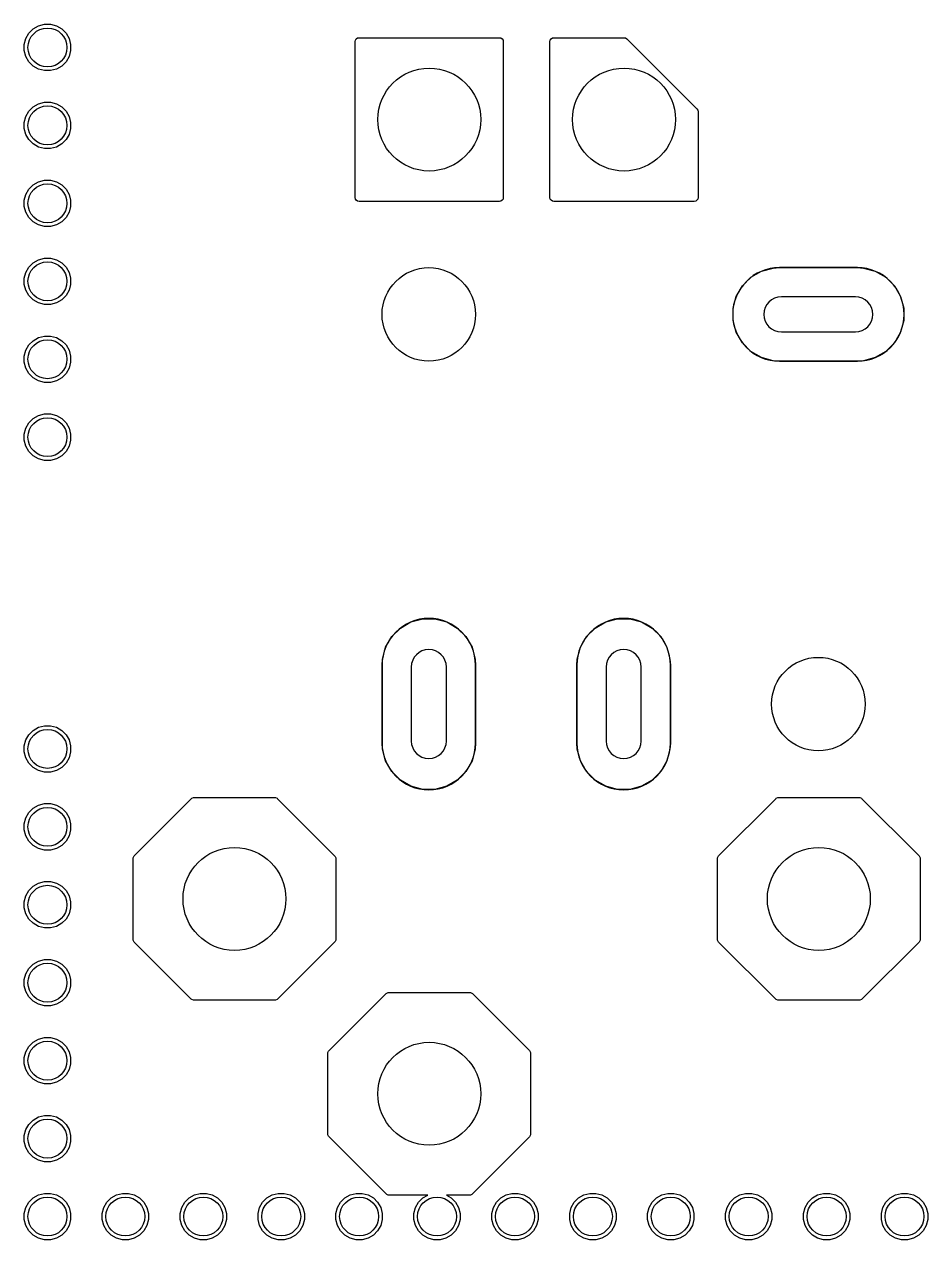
# Model space of a CAD drawing. Header units: inches. Extents: x 0.74 to 7.47, y -5.09 to -0.82.
# Drawn here: x 3.142 to 3.598, y -1.432 to -0.818 of the extents above; entities that cross this region are included whole.
import ezdxf

# ---------------------------------------------------------------- set-up
doc = ezdxf.new("R2010")
doc.units = ezdxf.units.IN
doc.header["$MEASUREMENT"] = 0
doc.layers.add('BLACK', color=250, linetype='CONTINUOUS')

msp = doc.modelspace()

# ---------------------------------------------------------------- linework, layer by layer
at = {"layer": 'BLACK', "linetype": 'CONTINUOUS'}
for p, q in [((3.14263, -0.8252), (3.14417, -0.82253)), ((3.14417, -0.82253), (3.14635, -0.82035)), ((3.14635, -0.82035), (3.14902, -0.81881)), ((3.14902, -0.81881), (3.152, -0.81801)), ((3.152, -0.81801), (3.15508, -0.81801)), ((3.15508, -0.81801), (3.15806, -0.81881)), ((3.15806, -0.81881), (3.16073, -0.82035)), ((3.16073, -0.82035), (3.16291, -0.82253)), ((3.16291, -0.82253), (3.16446, -0.8252)), ((3.14183, -0.82818), (3.14263, -0.8252)), ((3.14183, -0.83127), (3.14183, -0.82818)), ((3.16446, -0.8252), (3.16525, -0.82818)), ((3.16525, -0.82818), (3.16525, -0.83127)), ((3.30902, -0.82677), (3.30918, -0.82601)), ((3.30902, -0.90551), (3.30902, -0.82677)), ((3.30918, -0.82601), (3.30961, -0.82536)), ((3.30961, -0.82536), (3.31026, -0.82492)), ((3.31026, -0.82492), (3.31102, -0.82477)), ((3.31102, -0.82477), (3.38189, -0.82477)), ((3.38189, -0.82477), (3.38266, -0.82492)), ((3.38266, -0.82492), (3.3833, -0.82536)), ((3.3833, -0.82536), (3.38374, -0.82601)), ((3.38374, -0.82601), (3.38389, -0.82677)), ((3.38389, -0.82677), (3.38389, -0.90551)), ((3.40745, -0.82677), (3.4076, -0.82601)), ((3.40745, -0.90551), (3.40745, -0.82677)), ((3.4076, -0.82601), (3.40803, -0.82536)), ((3.40803, -0.82536), (3.40868, -0.82492)), ((3.40868, -0.82492), (3.40945, -0.82477)), ((3.40945, -0.82477), (3.44488, -0.82477)), ((3.44488, -0.82477), (3.44565, -0.82492)), ((3.44565, -0.82492), (3.4463, -0.82536)), ((3.4463, -0.82536), (3.48173, -0.86079)), ((3.14263, -0.83424), (3.14183, -0.83127)), ((3.14417, -0.83691), (3.14263, -0.83424)), ((3.16446, -0.83424), (3.16291, -0.83691)), ((3.16525, -0.83127), (3.16446, -0.83424)), ((3.14635, -0.83909), (3.14417, -0.83691)), ((3.14902, -0.84064), (3.14635, -0.83909)), ((3.152, -0.84143), (3.14902, -0.84064)), ((3.15806, -0.84064), (3.15508, -0.84143)), ((3.16073, -0.83909), (3.15806, -0.84064)), ((3.16291, -0.83691), (3.16073, -0.83909)), ((3.15508, -0.84143), (3.152, -0.84143)), ((3.14635, -0.85972), (3.14902, -0.85818)), ((3.14902, -0.85818), (3.152, -0.85738)), ((3.152, -0.85738), (3.15508, -0.85738)), ((3.15508, -0.85738), (3.15806, -0.85818)), ((3.15806, -0.85818), (3.16073, -0.85972)), ((3.14183, -0.86755), (3.14263, -0.86457)), ((3.14263, -0.86457), (3.14417, -0.8619)), ((3.14417, -0.8619), (3.14635, -0.85972)), ((3.16073, -0.85972), (3.16291, -0.8619)), ((3.16291, -0.8619), (3.16446, -0.86457)), ((3.16446, -0.86457), (3.16525, -0.86755)), ((3.48173, -0.86079), (3.48216, -0.86144)), ((3.48216, -0.86144), (3.48231, -0.8622)), ((3.48231, -0.8622), (3.48231, -0.90551)), ((3.14183, -0.87064), (3.14183, -0.86755)), ((3.14263, -0.87361), (3.14183, -0.87064)), ((3.16525, -0.87064), (3.16446, -0.87361)), ((3.16525, -0.86755), (3.16525, -0.87064)), ((3.14417, -0.87628), (3.14263, -0.87361)), ((3.14635, -0.87846), (3.14417, -0.87628)), ((3.16291, -0.87628), (3.16073, -0.87846)), ((3.16446, -0.87361), (3.16291, -0.87628)), ((3.14902, -0.88001), (3.14635, -0.87846)), ((3.152, -0.8808), (3.14902, -0.88001)), ((3.15508, -0.8808), (3.152, -0.8808)), ((3.15806, -0.88001), (3.15508, -0.8808)), ((3.16073, -0.87846), (3.15806, -0.88001)), ((3.14263, -0.90394), (3.14417, -0.90127)), ((3.14417, -0.90127), (3.14635, -0.89909)), ((3.14635, -0.89909), (3.14902, -0.89755)), ((3.14902, -0.89755), (3.152, -0.89675)), ((3.152, -0.89675), (3.15508, -0.89675)), ((3.15508, -0.89675), (3.15806, -0.89755)), ((3.15806, -0.89755), (3.16073, -0.89909)), ((3.16073, -0.89909), (3.16291, -0.90127)), ((3.16291, -0.90127), (3.16446, -0.90394)), ((3.14183, -0.90692), (3.14263, -0.90394)), ((3.14183, -0.91001), (3.14183, -0.90692)), ((3.16446, -0.90394), (3.16525, -0.90692)), ((3.16525, -0.90692), (3.16525, -0.91001)), ((3.30918, -0.90628), (3.30902, -0.90551)), ((3.30961, -0.90693), (3.30918, -0.90628)), ((3.31026, -0.90736), (3.30961, -0.90693)), ((3.31102, -0.90751), (3.31026, -0.90736)), ((3.38189, -0.90751), (3.31102, -0.90751)), ((3.38266, -0.90736), (3.38189, -0.90751)), ((3.3833, -0.90693), (3.38266, -0.90736)), ((3.38374, -0.90628), (3.3833, -0.90693)), ((3.38389, -0.90551), (3.38374, -0.90628)), ((3.4076, -0.90628), (3.40745, -0.90551)), ((3.40803, -0.90693), (3.4076, -0.90628)), ((3.40868, -0.90736), (3.40803, -0.90693)), ((3.40945, -0.90751), (3.40868, -0.90736)), ((3.48031, -0.90751), (3.40945, -0.90751)), ((3.48108, -0.90736), (3.48031, -0.90751)), ((3.48173, -0.90693), (3.48108, -0.90736)), ((3.48216, -0.90628), (3.48173, -0.90693)), ((3.48231, -0.90551), (3.48216, -0.90628)), ((3.14263, -0.91298), (3.14183, -0.91001)), ((3.14417, -0.91565), (3.14263, -0.91298)), ((3.16446, -0.91298), (3.16291, -0.91565)), ((3.16525, -0.91001), (3.16446, -0.91298)), ((3.14635, -0.91783), (3.14417, -0.91565)), ((3.14902, -0.91938), (3.14635, -0.91783)), ((3.152, -0.92017), (3.14902, -0.91938)), ((3.15508, -0.92017), (3.152, -0.92017)), ((3.15806, -0.91938), (3.15508, -0.92017)), ((3.16073, -0.91783), (3.15806, -0.91938)), ((3.16291, -0.91565), (3.16073, -0.91783)), ((3.14417, -0.94064), (3.14635, -0.93846)), ((3.14635, -0.93846), (3.14902, -0.93692)), ((3.14902, -0.93692), (3.152, -0.93612)), ((3.152, -0.93612), (3.15508, -0.93612)), ((3.15508, -0.93612), (3.15806, -0.93692)), ((3.15806, -0.93692), (3.16073, -0.93846)), ((3.16073, -0.93846), (3.16291, -0.94064)), ((3.14183, -0.94629), (3.14263, -0.94331)), ((3.14263, -0.94331), (3.14417, -0.94064)), ((3.16291, -0.94064), (3.16446, -0.94331)), ((3.16446, -0.94331), (3.16525, -0.94629)), ((3.50903, -0.94583), (3.51437, -0.94274)), ((3.51437, -0.94274), (3.52032, -0.94115)), ((3.52032, -0.94115), (3.52341, -0.94094)), ((3.52341, -0.94094), (3.56278, -0.94094)), ((3.56278, -0.94094), (3.52341, -0.94094)), ((3.56278, -0.94094), (3.56586, -0.94115)), ((3.56586, -0.94115), (3.57182, -0.94274)), ((3.57182, -0.94274), (3.57716, -0.94583)), ((3.14183, -0.94938), (3.14183, -0.94629)), ((3.14263, -0.95235), (3.14183, -0.94938)), ((3.16525, -0.94938), (3.16446, -0.95235)), ((3.16525, -0.94629), (3.16525, -0.94938)), ((3.50158, -0.95553), (3.50466, -0.95019)), ((3.50466, -0.95019), (3.50903, -0.94583)), ((3.57716, -0.94583), (3.58152, -0.95019)), ((3.58152, -0.95019), (3.5846, -0.95553)), ((3.14417, -0.95502), (3.14263, -0.95235)), ((3.14635, -0.9572), (3.14417, -0.95502)), ((3.14902, -0.95875), (3.14635, -0.9572)), ((3.16073, -0.9572), (3.15806, -0.95875)), ((3.16291, -0.95502), (3.16073, -0.9572)), ((3.16446, -0.95235), (3.16291, -0.95502)), ((3.49999, -0.96148), (3.50158, -0.95553)), ((3.5846, -0.95553), (3.5862, -0.96148)), ((3.152, -0.95954), (3.14902, -0.95875)), ((3.15508, -0.95954), (3.152, -0.95954)), ((3.15806, -0.95875), (3.15508, -0.95954)), ((3.49999, -0.96765), (3.49999, -0.96148)), ((3.5862, -0.96148), (3.5862, -0.96765)), ((3.50158, -0.97361), (3.49999, -0.96765)), ((3.5862, -0.96765), (3.5846, -0.97361)), ((3.14902, -0.97629), (3.152, -0.97549)), ((3.152, -0.97549), (3.15508, -0.97549)), ((3.15508, -0.97549), (3.15806, -0.97629)), ((3.50466, -0.97895), (3.50158, -0.97361)), ((3.5846, -0.97361), (3.58152, -0.97895)), ((3.14263, -0.98268), (3.14417, -0.98001)), ((3.14417, -0.98001), (3.14635, -0.97783)), ((3.14635, -0.97783), (3.14902, -0.97629)), ((3.15806, -0.97629), (3.16073, -0.97783)), ((3.16073, -0.97783), (3.16291, -0.98001)), ((3.16291, -0.98001), (3.16446, -0.98268)), ((3.50903, -0.98331), (3.50466, -0.97895)), ((3.58152, -0.97895), (3.57716, -0.98331)), ((3.14183, -0.98566), (3.14263, -0.98268)), ((3.14183, -0.98875), (3.14183, -0.98566)), ((3.16446, -0.98268), (3.16525, -0.98566)), ((3.16525, -0.98566), (3.16525, -0.98875)), ((3.51437, -0.98639), (3.50903, -0.98331)), ((3.52032, -0.98799), (3.51437, -0.98639)), ((3.52341, -0.98819), (3.52032, -0.98799)), ((3.56278, -0.98819), (3.52341, -0.98819)), ((3.52341, -0.98819), (3.56278, -0.98819)), ((3.56586, -0.98799), (3.56278, -0.98819)), ((3.57182, -0.98639), (3.56586, -0.98799)), ((3.57716, -0.98331), (3.57182, -0.98639)), ((3.14263, -0.99172), (3.14183, -0.98875)), ((3.14417, -0.99439), (3.14263, -0.99172)), ((3.14635, -0.99658), (3.14417, -0.99439)), ((3.16291, -0.99439), (3.16073, -0.99658)), ((3.16446, -0.99172), (3.16291, -0.99439)), ((3.16525, -0.98875), (3.16446, -0.99172)), ((3.14902, -0.99812), (3.14635, -0.99658)), ((3.152, -0.99891), (3.14902, -0.99812)), ((3.15508, -0.99891), (3.152, -0.99891)), ((3.15806, -0.99812), (3.15508, -0.99891)), ((3.16073, -0.99658), (3.15806, -0.99812)), ((3.14417, -1.01938), (3.14635, -1.0172)), ((3.14635, -1.0172), (3.14902, -1.01566)), ((3.14902, -1.01566), (3.152, -1.01486)), ((3.152, -1.01486), (3.15508, -1.01486)), ((3.15508, -1.01486), (3.15806, -1.01566)), ((3.15806, -1.01566), (3.16073, -1.0172)), ((3.16073, -1.0172), (3.16291, -1.01938)), ((3.14183, -1.02503), (3.14263, -1.02205)), ((3.14183, -1.02812), (3.14183, -1.02503)), ((3.14263, -1.02205), (3.14417, -1.01938)), ((3.16291, -1.01938), (3.16446, -1.02205)), ((3.16446, -1.02205), (3.16525, -1.02503)), ((3.16525, -1.02503), (3.16525, -1.02812)), ((3.14263, -1.03109), (3.14183, -1.02812)), ((3.14417, -1.03376), (3.14263, -1.03109)), ((3.16446, -1.03109), (3.16291, -1.03376)), ((3.16525, -1.02812), (3.16446, -1.03109)), ((3.14635, -1.03595), (3.14417, -1.03376)), ((3.14902, -1.03749), (3.14635, -1.03595)), ((3.152, -1.03828), (3.14902, -1.03749)), ((3.15806, -1.03749), (3.15508, -1.03828)), ((3.16073, -1.03595), (3.15806, -1.03749)), ((3.16291, -1.03376), (3.16073, -1.03595)), ((3.15508, -1.03828), (3.152, -1.03828)), ((3.3275, -1.12735), (3.33186, -1.12299)), ((3.33186, -1.12299), (3.3372, -1.11991)), ((3.3372, -1.11991), (3.34316, -1.11831)), ((3.34316, -1.11831), (3.34932, -1.11831)), ((3.34932, -1.11831), (3.35528, -1.11991)), ((3.35528, -1.11991), (3.36062, -1.12299)), ((3.36062, -1.12299), (3.36498, -1.12735)), ((3.42592, -1.12735), (3.43029, -1.12299)), ((3.43029, -1.12299), (3.43563, -1.11991)), ((3.43563, -1.11991), (3.44158, -1.11831)), ((3.44158, -1.11831), (3.44775, -1.11831)), ((3.44775, -1.11831), (3.45371, -1.11991)), ((3.45371, -1.11991), (3.45905, -1.12299)), ((3.45905, -1.12299), (3.46341, -1.12735)), ((3.32442, -1.13269), (3.3275, -1.12735)), ((3.36498, -1.12735), (3.36806, -1.13269)), ((3.42284, -1.13269), (3.42592, -1.12735)), ((3.46341, -1.12735), (3.46649, -1.13269)), ((3.32282, -1.13865), (3.32442, -1.13269)), ((3.36806, -1.13269), (3.36966, -1.13865)), ((3.42125, -1.13865), (3.42284, -1.13269)), ((3.46649, -1.13269), (3.46809, -1.13865)), ((3.32262, -1.14173), (3.32282, -1.13865)), ((3.32262, -1.1811), (3.32262, -1.14173)), ((3.32262, -1.14173), (3.32262, -1.1811)), ((3.36966, -1.13865), (3.36986, -1.14173)), ((3.36986, -1.14173), (3.36986, -1.1811)), ((3.36986, -1.1811), (3.36986, -1.14173)), ((3.42104, -1.14173), (3.42125, -1.13865)), ((3.42104, -1.1811), (3.42104, -1.14173)), ((3.42104, -1.14173), (3.42104, -1.1811)), ((3.46809, -1.13865), (3.46829, -1.14173)), ((3.46829, -1.14173), (3.46829, -1.1811)), ((3.46829, -1.1811), (3.46829, -1.14173)), ((3.14902, -1.17314), (3.152, -1.17235)), ((3.152, -1.17235), (3.15508, -1.17235)), ((3.15508, -1.17235), (3.15806, -1.17314)), ((3.14263, -1.17954), (3.14417, -1.17687)), ((3.14417, -1.17687), (3.14635, -1.17468)), ((3.14635, -1.17468), (3.14902, -1.17314)), ((3.15806, -1.17314), (3.16073, -1.17468)), ((3.16073, -1.17468), (3.16291, -1.17687)), ((3.16291, -1.17687), (3.16446, -1.17954)), ((3.14183, -1.18251), (3.14263, -1.17954)), ((3.14183, -1.1856), (3.14183, -1.18251)), ((3.16446, -1.17954), (3.16525, -1.18251)), ((3.16525, -1.18251), (3.16525, -1.1856)), ((3.32282, -1.18419), (3.32262, -1.1811)), ((3.32442, -1.19014), (3.32282, -1.18419)), ((3.36966, -1.18419), (3.36806, -1.19014)), ((3.36986, -1.1811), (3.36966, -1.18419)), ((3.42125, -1.18419), (3.42104, -1.1811)), ((3.42284, -1.19014), (3.42125, -1.18419)), ((3.46809, -1.18419), (3.46649, -1.19014)), ((3.46829, -1.1811), (3.46809, -1.18419)), ((3.14263, -1.18857), (3.14183, -1.1856)), ((3.14417, -1.19125), (3.14263, -1.18857)), ((3.16446, -1.18857), (3.16291, -1.19125)), ((3.16525, -1.1856), (3.16446, -1.18857)), ((3.3275, -1.19548), (3.32442, -1.19014)), ((3.36806, -1.19014), (3.36498, -1.19548)), ((3.42592, -1.19548), (3.42284, -1.19014)), ((3.46649, -1.19014), (3.46341, -1.19548)), ((3.14635, -1.19343), (3.14417, -1.19125)), ((3.14902, -1.19497), (3.14635, -1.19343)), ((3.152, -1.19577), (3.14902, -1.19497)), ((3.15508, -1.19577), (3.152, -1.19577)), ((3.15806, -1.19497), (3.15508, -1.19577)), ((3.16073, -1.19343), (3.15806, -1.19497)), ((3.16291, -1.19125), (3.16073, -1.19343)), ((3.33186, -1.19984), (3.3275, -1.19548)), ((3.36498, -1.19548), (3.36062, -1.19984)), ((3.43029, -1.19984), (3.42592, -1.19548)), ((3.46341, -1.19548), (3.45905, -1.19984)), ((3.3372, -1.20293), (3.33186, -1.19984)), ((3.34316, -1.20452), (3.3372, -1.20293)), ((3.35528, -1.20293), (3.34932, -1.20452)), ((3.36062, -1.19984), (3.35528, -1.20293)), ((3.43563, -1.20293), (3.43029, -1.19984)), ((3.44158, -1.20452), (3.43563, -1.20293)), ((3.45371, -1.20293), (3.44775, -1.20452)), ((3.45905, -1.19984), (3.45371, -1.20293)), ((3.1974, -1.23804), (3.22623, -1.20922)), ((3.22623, -1.20922), (3.22654, -1.20897)), ((3.22654, -1.20897), (3.22726, -1.20867)), ((3.22726, -1.20867), (3.22765, -1.20863)), ((3.22765, -1.20863), (3.26842, -1.20863)), ((3.26842, -1.20863), (3.26881, -1.20867)), ((3.26881, -1.20867), (3.26953, -1.20897)), ((3.26953, -1.20897), (3.26983, -1.20922)), ((3.26983, -1.20922), (3.29866, -1.23804)), ((3.34932, -1.20452), (3.34316, -1.20452)), ((3.44775, -1.20452), (3.44158, -1.20452)), ((3.49268, -1.23804), (3.52151, -1.20922)), ((3.52151, -1.20922), (3.52181, -1.20897)), ((3.52181, -1.20897), (3.52253, -1.20867)), ((3.52253, -1.20867), (3.52292, -1.20863)), ((3.52292, -1.20863), (3.56369, -1.20863)), ((3.56369, -1.20863), (3.56408, -1.20867)), ((3.56408, -1.20867), (3.5648, -1.20897)), ((3.5648, -1.20897), (3.56511, -1.20922)), ((3.56511, -1.20922), (3.59393, -1.23804)), ((3.14417, -1.21624), (3.14635, -1.21405)), ((3.14635, -1.21405), (3.14902, -1.21251)), ((3.14902, -1.21251), (3.152, -1.21172)), ((3.152, -1.21172), (3.15508, -1.21172)), ((3.15508, -1.21172), (3.15806, -1.21251)), ((3.15806, -1.21251), (3.16073, -1.21405)), ((3.16073, -1.21405), (3.16291, -1.21624)), ((3.14183, -1.22188), (3.14263, -1.21891)), ((3.14263, -1.21891), (3.14417, -1.21624)), ((3.16291, -1.21624), (3.16446, -1.21891)), ((3.16446, -1.21891), (3.16525, -1.22188)), ((3.14183, -1.22497), (3.14183, -1.22188)), ((3.14263, -1.22795), (3.14183, -1.22497)), ((3.16525, -1.22497), (3.16446, -1.22795)), ((3.16525, -1.22188), (3.16525, -1.22497)), ((3.14417, -1.23062), (3.14263, -1.22795)), ((3.14635, -1.2328), (3.14417, -1.23062)), ((3.14902, -1.23434), (3.14635, -1.2328)), ((3.16073, -1.2328), (3.15806, -1.23434)), ((3.16291, -1.23062), (3.16073, -1.2328)), ((3.16446, -1.22795), (3.16291, -1.23062)), ((3.152, -1.23514), (3.14902, -1.23434)), ((3.15508, -1.23514), (3.152, -1.23514)), ((3.15806, -1.23434), (3.15508, -1.23514)), ((3.19682, -1.23946), (3.19686, -1.23907)), ((3.19682, -1.28023), (3.19682, -1.23946)), ((3.19686, -1.23907), (3.19716, -1.23835)), ((3.19716, -1.23835), (3.1974, -1.23804)), ((3.29866, -1.23804), (3.29891, -1.23835)), ((3.29891, -1.23835), (3.29921, -1.23907)), ((3.29921, -1.23907), (3.29924, -1.23946)), ((3.29924, -1.23946), (3.29924, -1.28023)), ((3.49209, -1.23946), (3.49213, -1.23907)), ((3.49209, -1.28023), (3.49209, -1.23946)), ((3.49213, -1.23907), (3.49243, -1.23835)), ((3.49243, -1.23835), (3.49268, -1.23804)), ((3.59393, -1.23804), (3.59418, -1.23835)), ((3.59418, -1.23835), (3.59448, -1.23907)), ((3.59448, -1.23907), (3.59452, -1.23946)), ((3.59452, -1.23946), (3.59452, -1.28023)), ((3.14635, -1.25342), (3.14902, -1.25188)), ((3.14902, -1.25188), (3.152, -1.25109)), ((3.152, -1.25109), (3.15508, -1.25109)), ((3.15508, -1.25109), (3.15806, -1.25188)), ((3.15806, -1.25188), (3.16073, -1.25342)), ((3.14183, -1.26125), (3.14263, -1.25828)), ((3.14263, -1.25828), (3.14417, -1.25561)), ((3.14417, -1.25561), (3.14635, -1.25342)), ((3.16073, -1.25342), (3.16291, -1.25561)), ((3.16291, -1.25561), (3.16446, -1.25828)), ((3.16446, -1.25828), (3.16525, -1.26125)), ((3.14183, -1.26434), (3.14183, -1.26125)), ((3.14263, -1.26732), (3.14183, -1.26434)), ((3.16525, -1.26434), (3.16446, -1.26732)), ((3.16525, -1.26125), (3.16525, -1.26434)), ((3.14417, -1.26999), (3.14263, -1.26732)), ((3.14635, -1.27217), (3.14417, -1.26999)), ((3.16291, -1.26999), (3.16073, -1.27217)), ((3.16446, -1.26732), (3.16291, -1.26999)), ((3.14902, -1.27371), (3.14635, -1.27217)), ((3.152, -1.27451), (3.14902, -1.27371)), ((3.15508, -1.27451), (3.152, -1.27451)), ((3.15806, -1.27371), (3.15508, -1.27451)), ((3.16073, -1.27217), (3.15806, -1.27371)), ((3.19686, -1.28062), (3.19682, -1.28023)), ((3.19716, -1.28134), (3.19686, -1.28062)), ((3.1974, -1.28164), (3.19716, -1.28134)), ((3.22623, -1.31047), (3.1974, -1.28164)), ((3.29866, -1.28164), (3.26983, -1.31047)), ((3.29891, -1.28134), (3.29866, -1.28164)), ((3.29921, -1.28062), (3.29891, -1.28134)), ((3.29924, -1.28023), (3.29921, -1.28062)), ((3.49213, -1.28062), (3.49209, -1.28023)), ((3.49243, -1.28134), (3.49213, -1.28062)), ((3.49268, -1.28164), (3.49243, -1.28134)), ((3.52151, -1.31047), (3.49268, -1.28164)), ((3.59393, -1.28164), (3.56511, -1.31047)), ((3.59418, -1.28134), (3.59393, -1.28164)), ((3.59448, -1.28062), (3.59418, -1.28134)), ((3.59452, -1.28023), (3.59448, -1.28062)), ((3.14263, -1.29765), (3.14417, -1.29498)), ((3.14417, -1.29498), (3.14635, -1.2928)), ((3.14635, -1.2928), (3.14902, -1.29125)), ((3.14902, -1.29125), (3.152, -1.29046)), ((3.152, -1.29046), (3.15508, -1.29046)), ((3.15508, -1.29046), (3.15806, -1.29125)), ((3.15806, -1.29125), (3.16073, -1.2928)), ((3.16073, -1.2928), (3.16291, -1.29498)), ((3.16291, -1.29498), (3.16446, -1.29765)), ((3.14183, -1.30062), (3.14263, -1.29765)), ((3.14183, -1.30371), (3.14183, -1.30062)), ((3.16446, -1.29765), (3.16525, -1.30062)), ((3.16525, -1.30062), (3.16525, -1.30371)), ((3.14263, -1.30669), (3.14183, -1.30371)), ((3.14417, -1.30936), (3.14263, -1.30669)), ((3.16446, -1.30669), (3.16291, -1.30936)), ((3.16525, -1.30371), (3.16446, -1.30669)), ((3.29583, -1.33647), (3.32466, -1.30764)), ((3.32466, -1.30764), (3.32496, -1.30739)), ((3.32496, -1.30739), (3.32568, -1.30709)), ((3.32568, -1.30709), (3.32607, -1.30706)), ((3.32607, -1.30706), (3.36684, -1.30706)), ((3.36684, -1.30706), (3.36723, -1.30709)), ((3.36723, -1.30709), (3.36795, -1.30739)), ((3.36795, -1.30739), (3.36826, -1.30764)), ((3.36826, -1.30764), (3.39708, -1.33647)), ((3.14635, -1.31154), (3.14417, -1.30936)), ((3.14902, -1.31308), (3.14635, -1.31154)), ((3.152, -1.31388), (3.14902, -1.31308)), ((3.15508, -1.31388), (3.152, -1.31388)), ((3.15806, -1.31308), (3.15508, -1.31388)), ((3.16073, -1.31154), (3.15806, -1.31308)), ((3.16291, -1.30936), (3.16073, -1.31154)), ((3.22654, -1.31072), (3.22623, -1.31047)), ((3.22726, -1.31102), (3.22654, -1.31072)), ((3.22765, -1.31106), (3.22726, -1.31102)), ((3.26842, -1.31106), (3.22765, -1.31106)), ((3.26881, -1.31102), (3.26842, -1.31106)), ((3.26953, -1.31072), (3.26881, -1.31102)), ((3.26983, -1.31047), (3.26953, -1.31072)), ((3.52181, -1.31072), (3.52151, -1.31047)), ((3.52253, -1.31102), (3.52181, -1.31072)), ((3.52292, -1.31106), (3.52253, -1.31102)), ((3.56369, -1.31106), (3.52292, -1.31106)), ((3.56408, -1.31102), (3.56369, -1.31106)), ((3.5648, -1.31072), (3.56408, -1.31102)), ((3.56511, -1.31047), (3.5648, -1.31072)), ((3.14417, -1.33435), (3.14635, -1.33217)), ((3.14635, -1.33217), (3.14902, -1.33062)), ((3.14902, -1.33062), (3.152, -1.32983)), ((3.152, -1.32983), (3.15508, -1.32983)), ((3.15508, -1.32983), (3.15806, -1.33062)), ((3.15806, -1.33062), (3.16073, -1.33217)), ((3.16073, -1.33217), (3.16291, -1.33435)), ((3.14183, -1.33999), (3.14263, -1.33702)), ((3.14263, -1.33702), (3.14417, -1.33435)), ((3.16291, -1.33435), (3.16446, -1.33702)), ((3.16446, -1.33702), (3.16525, -1.33999)), ((3.29524, -1.33788), (3.29528, -1.33749)), ((3.29524, -1.37865), (3.29524, -1.33788)), ((3.29528, -1.33749), (3.29558, -1.33677)), ((3.29558, -1.33677), (3.29583, -1.33647)), ((3.39708, -1.33647), (3.39733, -1.33677)), ((3.39733, -1.33677), (3.39763, -1.33749)), ((3.39763, -1.33749), (3.39767, -1.33788)), ((3.39767, -1.33788), (3.39767, -1.37865)), ((3.14183, -1.34308), (3.14183, -1.33999)), ((3.14263, -1.34606), (3.14183, -1.34308)), ((3.16525, -1.34308), (3.16446, -1.34606)), ((3.16525, -1.33999), (3.16525, -1.34308)), ((3.14417, -1.34873), (3.14263, -1.34606)), ((3.14635, -1.35091), (3.14417, -1.34873)), ((3.16291, -1.34873), (3.16073, -1.35091)), ((3.16446, -1.34606), (3.16291, -1.34873)), ((3.14902, -1.35245), (3.14635, -1.35091)), ((3.152, -1.35325), (3.14902, -1.35245)), ((3.15508, -1.35325), (3.152, -1.35325)), ((3.15806, -1.35245), (3.15508, -1.35325)), ((3.16073, -1.35091), (3.15806, -1.35245)), ((3.14263, -1.37639), (3.14417, -1.37372)), ((3.14417, -1.37372), (3.14635, -1.37154)), ((3.14635, -1.37154), (3.14902, -1.36999)), ((3.14902, -1.36999), (3.152, -1.3692)), ((3.152, -1.3692), (3.15508, -1.3692)), ((3.15508, -1.3692), (3.15806, -1.36999)), ((3.15806, -1.36999), (3.16073, -1.37154)), ((3.16073, -1.37154), (3.16291, -1.37372)), ((3.16291, -1.37372), (3.16446, -1.37639)), ((3.14183, -1.37936), (3.14263, -1.37639)), ((3.14183, -1.38245), (3.14183, -1.37936)), ((3.16446, -1.37639), (3.16525, -1.37936)), ((3.16525, -1.37936), (3.16525, -1.38245)), ((3.29528, -1.37904), (3.29524, -1.37865)), ((3.29558, -1.37976), (3.29528, -1.37904)), ((3.29583, -1.38007), (3.29558, -1.37976)), ((3.32466, -1.40889), (3.29583, -1.38007)), ((3.39708, -1.38007), (3.36826, -1.40889)), ((3.39733, -1.37976), (3.39708, -1.38007)), ((3.39763, -1.37904), (3.39733, -1.37976)), ((3.39767, -1.37865), (3.39763, -1.37904)), ((3.14263, -1.38543), (3.14183, -1.38245)), ((3.14417, -1.3881), (3.14263, -1.38543)), ((3.16446, -1.38543), (3.16291, -1.3881)), ((3.16525, -1.38245), (3.16446, -1.38543)), ((3.14635, -1.39028), (3.14417, -1.3881)), ((3.14902, -1.39182), (3.14635, -1.39028)), ((3.152, -1.39262), (3.14902, -1.39182)), ((3.15508, -1.39262), (3.152, -1.39262)), ((3.15806, -1.39182), (3.15508, -1.39262)), ((3.16073, -1.39028), (3.15806, -1.39182)), ((3.16291, -1.3881), (3.16073, -1.39028)), ((3.14417, -1.41309), (3.14635, -1.41091)), ((3.14635, -1.41091), (3.14902, -1.40936)), ((3.14902, -1.40936), (3.152, -1.40857)), ((3.152, -1.40857), (3.15508, -1.40857)), ((3.15508, -1.40857), (3.15806, -1.40936)), ((3.15806, -1.40936), (3.16073, -1.41091)), ((3.16073, -1.41091), (3.16291, -1.41309)), ((3.18354, -1.41309), (3.18572, -1.41091)), ((3.18572, -1.41091), (3.18839, -1.40936)), ((3.18839, -1.40936), (3.19137, -1.40857)), ((3.19137, -1.40857), (3.19446, -1.40857)), ((3.19446, -1.40857), (3.19743, -1.40936)), ((3.19743, -1.40936), (3.2001, -1.41091)), ((3.2001, -1.41091), (3.20228, -1.41309)), ((3.22291, -1.41309), (3.22509, -1.41091)), ((3.22509, -1.41091), (3.22776, -1.40936)), ((3.22776, -1.40936), (3.23074, -1.40857)), ((3.23074, -1.40857), (3.23383, -1.40857)), ((3.23383, -1.40857), (3.2368, -1.40936)), ((3.2368, -1.40936), (3.23947, -1.41091)), ((3.23947, -1.41091), (3.24165, -1.41309)), ((3.26228, -1.41309), (3.26446, -1.41091)), ((3.26446, -1.41091), (3.26713, -1.40936)), ((3.26713, -1.40936), (3.27011, -1.40857)), ((3.27011, -1.40857), (3.2732, -1.40857)), ((3.2732, -1.40857), (3.27617, -1.40936)), ((3.27617, -1.40936), (3.27884, -1.41091)), ((3.27884, -1.41091), (3.28102, -1.41309)), ((3.30165, -1.41309), (3.30383, -1.41091)), ((3.30383, -1.41091), (3.3065, -1.40936)), ((3.3065, -1.40936), (3.30948, -1.40857)), ((3.30948, -1.40857), (3.31257, -1.40857)), ((3.31257, -1.40857), (3.31554, -1.40936)), ((3.31554, -1.40936), (3.31821, -1.41091)), ((3.31821, -1.41091), (3.32039, -1.41309)), ((3.32496, -1.40914), (3.32466, -1.40889)), ((3.32568, -1.40944), (3.32496, -1.40914)), ((3.32607, -1.40948), (3.32568, -1.40944)), ((3.34567, -1.40948), (3.32607, -1.40948)), ((3.34102, -1.41309), (3.3432, -1.41091)), ((3.3432, -1.41091), (3.34567, -1.40948)), ((3.36684, -1.40948), (3.35512, -1.40948)), ((3.35512, -1.40948), (3.35758, -1.41091)), ((3.35758, -1.41091), (3.35976, -1.41309)), ((3.36723, -1.40944), (3.36684, -1.40948)), ((3.36795, -1.40914), (3.36723, -1.40944)), ((3.36826, -1.40889), (3.36795, -1.40914)), ((3.38039, -1.41309), (3.38257, -1.41091)), ((3.38257, -1.41091), (3.38524, -1.40936)), ((3.38524, -1.40936), (3.38822, -1.40857)), ((3.38822, -1.40857), (3.39131, -1.40857)), ((3.39131, -1.40857), (3.39428, -1.40936)), ((3.39428, -1.40936), (3.39695, -1.41091)), ((3.39695, -1.41091), (3.39913, -1.41309)), ((3.41976, -1.41309), (3.42194, -1.41091)), ((3.42194, -1.41091), (3.42461, -1.40936)), ((3.42461, -1.40936), (3.42759, -1.40857)), ((3.42759, -1.40857), (3.43068, -1.40857)), ((3.43068, -1.40857), (3.43365, -1.40936)), ((3.43365, -1.40936), (3.43632, -1.41091)), ((3.43632, -1.41091), (3.4385, -1.41309)), ((3.45913, -1.41309), (3.46131, -1.41091)), ((3.46131, -1.41091), (3.46398, -1.40936)), ((3.46398, -1.40936), (3.46696, -1.40857)), ((3.46696, -1.40857), (3.47005, -1.40857)), ((3.47005, -1.40857), (3.47302, -1.40936)), ((3.47302, -1.40936), (3.47569, -1.41091)), ((3.47569, -1.41091), (3.47787, -1.41309)), ((3.4985, -1.41309), (3.50068, -1.41091)), ((3.50068, -1.41091), (3.50335, -1.40936)), ((3.50335, -1.40936), (3.50633, -1.40857)), ((3.50633, -1.40857), (3.50942, -1.40857)), ((3.50942, -1.40857), (3.51239, -1.40936)), ((3.51239, -1.40936), (3.51506, -1.41091)), ((3.51506, -1.41091), (3.51724, -1.41309)), ((3.53787, -1.41309), (3.54005, -1.41091)), ((3.54005, -1.41091), (3.54272, -1.40936)), ((3.54272, -1.40936), (3.5457, -1.40857)), ((3.5457, -1.40857), (3.54879, -1.40857)), ((3.54879, -1.40857), (3.55176, -1.40936)), ((3.55176, -1.40936), (3.55443, -1.41091)), ((3.55443, -1.41091), (3.55661, -1.41309)), ((3.57724, -1.41309), (3.57942, -1.41091)), ((3.57942, -1.41091), (3.58209, -1.40936)), ((3.58209, -1.40936), (3.58507, -1.40857)), ((3.58507, -1.40857), (3.58816, -1.40857)), ((3.58816, -1.40857), (3.59113, -1.40936)), ((3.59113, -1.40936), (3.5938, -1.41091)), ((3.5938, -1.41091), (3.59598, -1.41309)), ((3.14183, -1.41873), (3.14263, -1.41576)), ((3.14263, -1.41576), (3.14417, -1.41309)), ((3.16291, -1.41309), (3.16446, -1.41576)), ((3.16446, -1.41576), (3.16525, -1.41873)), ((3.1812, -1.41873), (3.182, -1.41576)), ((3.182, -1.41576), (3.18354, -1.41309)), ((3.20228, -1.41309), (3.20383, -1.41576)), ((3.20383, -1.41576), (3.20462, -1.41873)), ((3.22057, -1.41873), (3.22137, -1.41576)), ((3.22137, -1.41576), (3.22291, -1.41309)), ((3.24165, -1.41309), (3.2432, -1.41576)), ((3.2432, -1.41576), (3.24399, -1.41873)), ((3.25994, -1.41873), (3.26074, -1.41576)), ((3.26074, -1.41576), (3.26228, -1.41309)), ((3.28102, -1.41309), (3.28257, -1.41576)), ((3.28257, -1.41576), (3.28336, -1.41873)), ((3.29931, -1.41873), (3.30011, -1.41576)), ((3.30011, -1.41576), (3.30165, -1.41309)), ((3.32039, -1.41309), (3.32194, -1.41576)), ((3.32194, -1.41576), (3.32273, -1.41873)), ((3.33868, -1.41873), (3.33948, -1.41576)), ((3.33948, -1.41576), (3.34102, -1.41309)), ((3.35976, -1.41309), (3.36131, -1.41576)), ((3.36131, -1.41576), (3.3621, -1.41873)), ((3.37805, -1.41873), (3.37885, -1.41576)), ((3.37885, -1.41576), (3.38039, -1.41309)), ((3.39913, -1.41309), (3.40068, -1.41576)), ((3.40068, -1.41576), (3.40147, -1.41873)), ((3.41742, -1.41873), (3.41822, -1.41576)), ((3.41822, -1.41576), (3.41976, -1.41309)), ((3.4385, -1.41309), (3.44005, -1.41576)), ((3.44005, -1.41576), (3.44084, -1.41873)), ((3.45679, -1.41873), (3.45759, -1.41576)), ((3.45759, -1.41576), (3.45913, -1.41309)), ((3.47787, -1.41309), (3.47942, -1.41576)), ((3.47942, -1.41576), (3.48021, -1.41873)), ((3.49616, -1.41873), (3.49696, -1.41576)), ((3.49696, -1.41576), (3.4985, -1.41309)), ((3.51724, -1.41309), (3.51879, -1.41576)), ((3.51879, -1.41576), (3.51958, -1.41873)), ((3.53553, -1.41873), (3.53633, -1.41576)), ((3.53633, -1.41576), (3.53787, -1.41309)), ((3.55661, -1.41309), (3.55816, -1.41576)), ((3.55816, -1.41576), (3.55895, -1.41873)), ((3.5749, -1.41873), (3.5757, -1.41576)), ((3.5757, -1.41576), (3.57724, -1.41309)), ((3.59598, -1.41309), (3.59753, -1.41576)), ((3.59753, -1.41576), (3.59832, -1.41873)), ((3.14183, -1.42182), (3.14183, -1.41873)), ((3.14263, -1.4248), (3.14183, -1.42182)), ((3.16525, -1.42182), (3.16446, -1.4248)), ((3.16525, -1.41873), (3.16525, -1.42182)), ((3.1812, -1.42182), (3.1812, -1.41873)), ((3.182, -1.4248), (3.1812, -1.42182)), ((3.20462, -1.42182), (3.20383, -1.4248)), ((3.20462, -1.41873), (3.20462, -1.42182)), ((3.22057, -1.42182), (3.22057, -1.41873)), ((3.22137, -1.4248), (3.22057, -1.42182)), ((3.24399, -1.42182), (3.2432, -1.4248)), ((3.24399, -1.41873), (3.24399, -1.42182)), ((3.25994, -1.42182), (3.25994, -1.41873)), ((3.26074, -1.4248), (3.25994, -1.42182)), ((3.28336, -1.42182), (3.28257, -1.4248)), ((3.28336, -1.41873), (3.28336, -1.42182)), ((3.29931, -1.42182), (3.29931, -1.41873)), ((3.30011, -1.4248), (3.29931, -1.42182)), ((3.32273, -1.42182), (3.32194, -1.4248)), ((3.32273, -1.41873), (3.32273, -1.42182)), ((3.33868, -1.42182), (3.33868, -1.41873)), ((3.33948, -1.4248), (3.33868, -1.42182)), ((3.3621, -1.42182), (3.36131, -1.4248)), ((3.3621, -1.41873), (3.3621, -1.42182)), ((3.37805, -1.42182), (3.37805, -1.41873)), ((3.37885, -1.4248), (3.37805, -1.42182)), ((3.40147, -1.42182), (3.40068, -1.4248)), ((3.40147, -1.41873), (3.40147, -1.42182)), ((3.41742, -1.42182), (3.41742, -1.41873)), ((3.41822, -1.4248), (3.41742, -1.42182)), ((3.44084, -1.42182), (3.44005, -1.4248)), ((3.44084, -1.41873), (3.44084, -1.42182)), ((3.45679, -1.42182), (3.45679, -1.41873)), ((3.45759, -1.4248), (3.45679, -1.42182)), ((3.48021, -1.42182), (3.47942, -1.4248)), ((3.48021, -1.41873), (3.48021, -1.42182)), ((3.49616, -1.42182), (3.49616, -1.41873)), ((3.49696, -1.4248), (3.49616, -1.42182)), ((3.51958, -1.42182), (3.51879, -1.4248)), ((3.51958, -1.41873), (3.51958, -1.42182)), ((3.53553, -1.42182), (3.53553, -1.41873)), ((3.53633, -1.4248), (3.53553, -1.42182)), ((3.55895, -1.42182), (3.55816, -1.4248)), ((3.55895, -1.41873), (3.55895, -1.42182)), ((3.5749, -1.42182), (3.5749, -1.41873)), ((3.5757, -1.4248), (3.5749, -1.42182)), ((3.59832, -1.42182), (3.59753, -1.4248)), ((3.59832, -1.41873), (3.59832, -1.42182)), ((3.14417, -1.42747), (3.14263, -1.4248)), ((3.14635, -1.42965), (3.14417, -1.42747)), ((3.14902, -1.43119), (3.14635, -1.42965)), ((3.16073, -1.42965), (3.15806, -1.43119)), ((3.16291, -1.42747), (3.16073, -1.42965)), ((3.16446, -1.4248), (3.16291, -1.42747)), ((3.18354, -1.42747), (3.182, -1.4248)), ((3.18572, -1.42965), (3.18354, -1.42747)), ((3.18839, -1.43119), (3.18572, -1.42965)), ((3.2001, -1.42965), (3.19743, -1.43119)), ((3.20228, -1.42747), (3.2001, -1.42965)), ((3.20383, -1.4248), (3.20228, -1.42747)), ((3.22291, -1.42747), (3.22137, -1.4248)), ((3.22509, -1.42965), (3.22291, -1.42747)), ((3.22776, -1.43119), (3.22509, -1.42965)), ((3.23947, -1.42965), (3.2368, -1.43119)), ((3.24165, -1.42747), (3.23947, -1.42965)), ((3.2432, -1.4248), (3.24165, -1.42747)), ((3.26228, -1.42747), (3.26074, -1.4248)), ((3.26446, -1.42965), (3.26228, -1.42747)), ((3.26713, -1.43119), (3.26446, -1.42965)), ((3.27884, -1.42965), (3.27617, -1.43119)), ((3.28102, -1.42747), (3.27884, -1.42965)), ((3.28257, -1.4248), (3.28102, -1.42747)), ((3.30165, -1.42747), (3.30011, -1.4248)), ((3.30383, -1.42965), (3.30165, -1.42747)), ((3.3065, -1.43119), (3.30383, -1.42965)), ((3.31821, -1.42965), (3.31554, -1.43119)), ((3.32039, -1.42747), (3.31821, -1.42965)), ((3.32194, -1.4248), (3.32039, -1.42747)), ((3.34102, -1.42747), (3.33948, -1.4248)), ((3.3432, -1.42965), (3.34102, -1.42747)), ((3.34587, -1.43119), (3.3432, -1.42965)), ((3.35758, -1.42965), (3.35491, -1.43119)), ((3.35976, -1.42747), (3.35758, -1.42965)), ((3.36131, -1.4248), (3.35976, -1.42747)), ((3.38039, -1.42747), (3.37885, -1.4248)), ((3.38257, -1.42965), (3.38039, -1.42747)), ((3.38524, -1.43119), (3.38257, -1.42965)), ((3.39695, -1.42965), (3.39428, -1.43119)), ((3.39913, -1.42747), (3.39695, -1.42965)), ((3.40068, -1.4248), (3.39913, -1.42747)), ((3.41976, -1.42747), (3.41822, -1.4248)), ((3.42194, -1.42965), (3.41976, -1.42747)), ((3.42461, -1.43119), (3.42194, -1.42965)), ((3.43632, -1.42965), (3.43365, -1.43119)), ((3.4385, -1.42747), (3.43632, -1.42965)), ((3.44005, -1.4248), (3.4385, -1.42747)), ((3.45913, -1.42747), (3.45759, -1.4248)), ((3.46131, -1.42965), (3.45913, -1.42747)), ((3.46398, -1.43119), (3.46131, -1.42965)), ((3.47569, -1.42965), (3.47302, -1.43119)), ((3.47787, -1.42747), (3.47569, -1.42965)), ((3.47942, -1.4248), (3.47787, -1.42747)), ((3.4985, -1.42747), (3.49696, -1.4248)), ((3.50068, -1.42965), (3.4985, -1.42747)), ((3.50335, -1.43119), (3.50068, -1.42965)), ((3.51506, -1.42965), (3.51239, -1.43119)), ((3.51724, -1.42747), (3.51506, -1.42965)), ((3.51879, -1.4248), (3.51724, -1.42747)), ((3.53787, -1.42747), (3.53633, -1.4248)), ((3.54005, -1.42965), (3.53787, -1.42747)), ((3.54272, -1.43119), (3.54005, -1.42965)), ((3.55443, -1.42965), (3.55176, -1.43119)), ((3.55661, -1.42747), (3.55443, -1.42965)), ((3.55816, -1.4248), (3.55661, -1.42747)), ((3.57724, -1.42747), (3.5757, -1.4248)), ((3.57942, -1.42965), (3.57724, -1.42747)), ((3.58209, -1.43119), (3.57942, -1.42965)), ((3.5938, -1.42965), (3.59113, -1.43119)), ((3.59598, -1.42747), (3.5938, -1.42965)), ((3.59753, -1.4248), (3.59598, -1.42747)), ((3.152, -1.43199), (3.14902, -1.43119)), ((3.15508, -1.43199), (3.152, -1.43199)), ((3.15806, -1.43119), (3.15508, -1.43199)), ((3.19137, -1.43199), (3.18839, -1.43119)), ((3.19446, -1.43199), (3.19137, -1.43199)), ((3.19743, -1.43119), (3.19446, -1.43199)), ((3.23074, -1.43199), (3.22776, -1.43119)), ((3.23383, -1.43199), (3.23074, -1.43199)), ((3.2368, -1.43119), (3.23383, -1.43199)), ((3.27011, -1.43199), (3.26713, -1.43119)), ((3.2732, -1.43199), (3.27011, -1.43199)), ((3.27617, -1.43119), (3.2732, -1.43199)), ((3.30948, -1.43199), (3.3065, -1.43119)), ((3.31257, -1.43199), (3.30948, -1.43199)), ((3.31554, -1.43119), (3.31257, -1.43199)), ((3.34885, -1.43199), (3.34587, -1.43119)), ((3.35194, -1.43199), (3.34885, -1.43199)), ((3.35491, -1.43119), (3.35194, -1.43199)), ((3.38822, -1.43199), (3.38524, -1.43119)), ((3.39131, -1.43199), (3.38822, -1.43199)), ((3.39428, -1.43119), (3.39131, -1.43199)), ((3.42759, -1.43199), (3.42461, -1.43119)), ((3.43068, -1.43199), (3.42759, -1.43199)), ((3.43365, -1.43119), (3.43068, -1.43199)), ((3.46696, -1.43199), (3.46398, -1.43119)), ((3.47005, -1.43199), (3.46696, -1.43199)), ((3.47302, -1.43119), (3.47005, -1.43199)), ((3.50633, -1.43199), (3.50335, -1.43119)), ((3.50942, -1.43199), (3.50633, -1.43199)), ((3.51239, -1.43119), (3.50942, -1.43199)), ((3.5457, -1.43199), (3.54272, -1.43119)), ((3.54879, -1.43199), (3.5457, -1.43199)), ((3.55176, -1.43119), (3.54879, -1.43199)), ((3.58507, -1.43199), (3.58209, -1.43119)), ((3.58816, -1.43199), (3.58507, -1.43199)), ((3.59113, -1.43119), (3.58816, -1.43199))]:
    msp.add_line(p, q, dxfattribs=at)
at = {"layer": 'BLACK'}
for centre, radius in [((3.15354, -0.82972), 0.00984), ((3.34646, -0.86614), 0.026), ((3.44488, -0.86614), 0.026), ((3.15354, -0.86909), 0.00984), ((3.15354, -0.90846), 0.00984), ((3.15354, -0.94783), 0.00984), ((3.34624, -0.96457), 0.02362), ((3.34624, -0.96457), 0.02362), ((3.15354, -0.9872), 0.00984), ((3.15354, -1.02657), 0.00984), ((3.54309, -1.16142), 0.02362), ((3.54309, -1.16142), 0.02362), ((3.15354, -1.18406), 0.00984), ((3.15354, -1.22343), 0.00984), ((3.24803, -1.25984), 0.026), ((3.54331, -1.25984), 0.026), ((3.15354, -1.2628), 0.00984), ((3.15354, -1.30217), 0.00984), ((3.15354, -1.34154), 0.00984), ((3.34646, -1.35827), 0.026), ((3.15354, -1.38091), 0.00984), ((3.15354, -1.42028), 0.00984), ((3.19291, -1.42028), 0.00984), ((3.23228, -1.42028), 0.00984), ((3.27165, -1.42028), 0.00984), ((3.31102, -1.42028), 0.00984), ((3.35039, -1.42028), 0.00984), ((3.38976, -1.42028), 0.00984), ((3.42913, -1.42028), 0.00984), ((3.4685, -1.42028), 0.00984), ((3.50787, -1.42028), 0.00984), ((3.54724, -1.42028), 0.00984), ((3.58661, -1.42028), 0.00984)]:
    msp.add_circle(centre, radius, dxfattribs=at)
for centre, start, end in [((3.52341, -0.96457), 90, 270), ((3.56278, -0.96457), 270, 450), ((3.34624, -1.14173), 0, 180), ((3.44467, -1.14173), 0, 180), ((3.34624, -1.1811), -180, 0), ((3.44467, -1.1811), -180, 0)]:
    msp.add_arc(centre, 0.02362, start, end, dxfattribs=at)
at = {"layer": 'WHITE', "linetype": 'CONTINUOUS'}
for p, q in [((3.56179, -0.95571), (3.52439, -0.95571)), ((3.52439, -0.97343), (3.56179, -0.97343)), ((3.33738, -1.14272), (3.33738, -1.18012)), ((3.3551, -1.18012), (3.3551, -1.14272)), ((3.43581, -1.14272), (3.43581, -1.18012)), ((3.45352, -1.18012), (3.45352, -1.14272))]:
    msp.add_line(p, q, dxfattribs=at)
at = {"layer": 'WHITE'}
for centre, radius in [((3.15354, -0.82972), 0.00984), ((3.34646, -0.86614), 0.026), ((3.44488, -0.86614), 0.026), ((3.15354, -0.86909), 0.00984), ((3.15354, -0.90846), 0.00984), ((3.15354, -0.94783), 0.00984), ((3.15354, -0.9872), 0.00984), ((3.15354, -1.02657), 0.00984), ((3.15354, -1.18406), 0.00984), ((3.15354, -1.22343), 0.00984), ((3.24803, -1.25984), 0.026), ((3.54331, -1.25984), 0.026), ((3.15354, -1.2628), 0.00984), ((3.15354, -1.30217), 0.00984), ((3.15354, -1.34154), 0.00984), ((3.34646, -1.35827), 0.026), ((3.15354, -1.38091), 0.00984), ((3.15354, -1.42028), 0.00984), ((3.19291, -1.42028), 0.00984), ((3.23228, -1.42028), 0.00984), ((3.27165, -1.42028), 0.00984), ((3.31102, -1.42028), 0.00984), ((3.35039, -1.42028), 0.00984), ((3.38976, -1.42028), 0.00984), ((3.42913, -1.42028), 0.00984), ((3.4685, -1.42028), 0.00984), ((3.50787, -1.42028), 0.00984), ((3.54724, -1.42028), 0.00984), ((3.58661, -1.42028), 0.00984)]:
    msp.add_circle(centre, radius, dxfattribs=at)
for centre, start, end in [((3.52439, -0.96457), 90, 270), ((3.56179, -0.96457), 270, 450), ((3.34624, -1.14272), 0, 180), ((3.44467, -1.14272), 0, 180), ((3.34624, -1.18012), -180, 0), ((3.44467, -1.18012), -180, 0)]:
    msp.add_arc(centre, 0.00886, start, end, dxfattribs=at)

doc.saveas('drawing.dxf')
